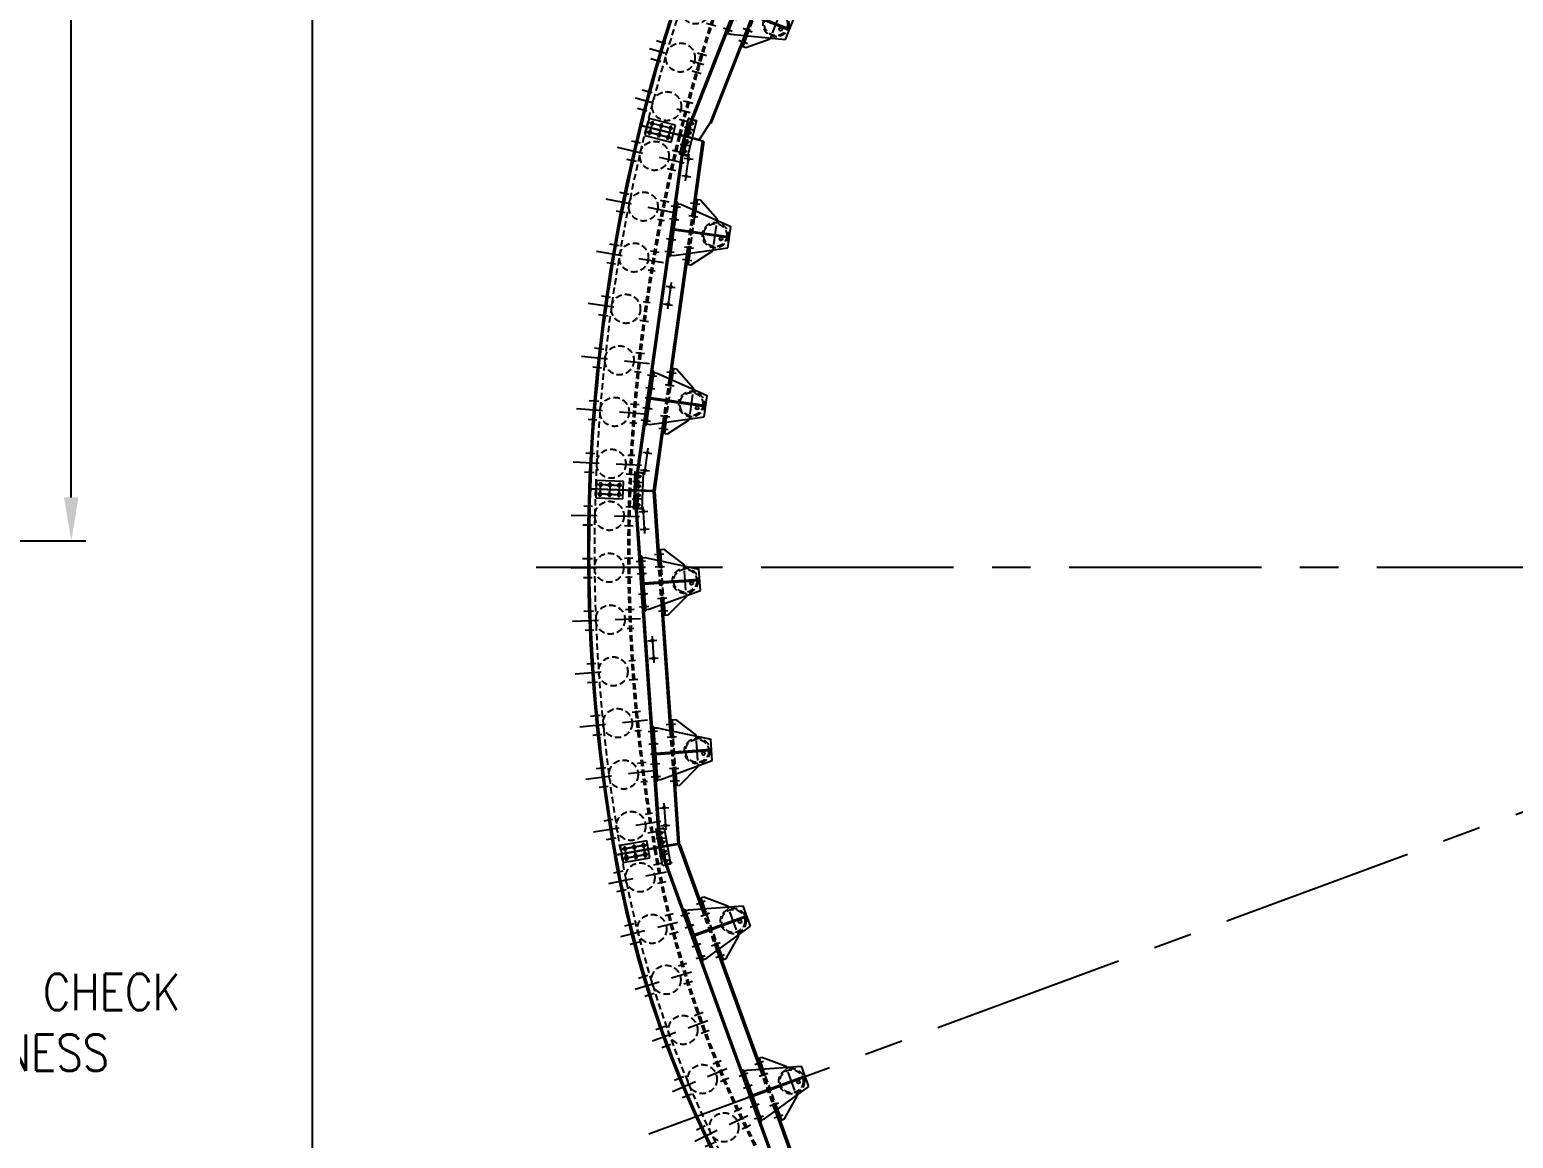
# Model space of a CAD drawing. Extents: x 0 to 13716, y 0 to 9144.
# Drawn here: x 4757 to 6715, y 6219 to 7682 of the extents above; entities that cross this region are included whole.
import ezdxf

# ---------------------------------------------------------------- set-up
doc = ezdxf.new("R2010")
doc.units = 0
doc.header["$LTSCALE"] = 8
doc.linetypes.add('CENTER', pattern=[50.8, 31.75, -6.35, 6.35, -6.35])
doc.linetypes.add('HIDDEN', pattern=[9.525, 6.35, -3.175])
doc.layers.get('0').update_dxf_attribs({"linetype": 'CONTINUOUS'})
doc.layers.get('DEFPOINTS').update_dxf_attribs({"linetype": 'CONTINUOUS'})
for name, color, linetype in [('EMS_CL', 1, 'CENTER'), ('EMS_DIM', 3, 'CONTINUOUS'), ('EMS_GRAY', 252, 'CONTINUOUS'), ('EMS_GRAY_HIDDEN', 252, 'HIDDEN'), ('EMS_HIDDEN', 3, 'HIDDEN'), ('EMS_OBJECT', 2, 'CONTINUOUS'), ('EMS_TXT', 2, 'CONTINUOUS'), ('MIKES_CHECK', 141, 'CONTINUOUS')]:
    doc.layers.add(name, color=color, linetype=linetype)
doc.styles.add('ROMANS', font='Romans', dxfattribs={"width": 0.85, "height": 48})
doc.dimstyles.get("Standard").update_dxf_attribs({"dimtxt": 2.5, "dimasz": 2.5, "dimexe": 1.25, "dimexo": 0.625, "dimtad": 1, "dimcen": 2.5, "dimazin": 3, "dimtfac": 1, "dimtmove": 0, "dimatfit": 3})

# ---------------------------------------------------------------- blocks, each defined once
blk = doc.blocks.new('*U101')
at = {"layer": 'EMS_DIM', "linetype": 'CONTINUOUS'}
for p, q in [((0, 855), (0, 866)), ((0, 844), (0, 855)), ((12, 866), (12, 855)), ((12, 855), (12, 844))]:
    blk.add_line(p, q, dxfattribs=at)
at = {"layer": 'EMS_DIM', "linetype": 'CONTINUOUS', "extrusion": (0, 0, -1)}
for points in [[(0, 866), (-12, 855), (0, 855)], [(0, 866), (-12, 866), (-12, 855)], [(0, 855), (-12, 844), (0, 844)], [(0, 855), (-12, 855), (-12, 844)]]:
    blk.add_solid(points, dxfattribs=at)
blk = doc.blocks.new('*U102')
at = {"layer": 'EMS_DIM', "linetype": 'CONTINUOUS'}
for p, q in [((0, 755), (0, 766)), ((0, 744), (0, 755)), ((12, 766), (12, 755)), ((12, 755), (12, 744))]:
    blk.add_line(p, q, dxfattribs=at)
at = {"layer": 'EMS_DIM', "linetype": 'CONTINUOUS', "extrusion": (0, 0, -1)}
for points in [[(0, 766), (-12, 755), (0, 755)], [(0, 766), (-12, 766), (-12, 755)], [(0, 755), (-12, 744), (0, 744)], [(0, 755), (-12, 755), (-12, 744)]]:
    blk.add_solid(points, dxfattribs=at)
blk = doc.blocks.new('*U103')
at = {"layer": 'EMS_DIM', "linetype": 'CONTINUOUS'}
for p, q in [((0, 595), (0, 606)), ((0, 584), (0, 595)), ((12, 606), (12, 595)), ((12, 595), (12, 584))]:
    blk.add_line(p, q, dxfattribs=at)
at = {"layer": 'EMS_DIM', "linetype": 'CONTINUOUS', "extrusion": (0, 0, -1)}
for points in [[(0, 606), (-12, 595), (0, 595)], [(0, 606), (-12, 606), (-12, 595)], [(0, 595), (-12, 584), (0, 584)], [(0, 595), (-12, 595), (-12, 584)]]:
    blk.add_solid(points, dxfattribs=at)
blk = doc.blocks.new('*U104')
at = {"layer": 'EMS_DIM', "linetype": 'CONTINUOUS'}
for p, q in [((0, 495), (0, 506)), ((0, 484), (0, 495)), ((12, 506), (12, 495)), ((12, 495), (12, 484))]:
    blk.add_line(p, q, dxfattribs=at)
at = {"layer": 'EMS_DIM', "linetype": 'CONTINUOUS', "extrusion": (0, 0, -1)}
for points in [[(0, 506), (-12, 495), (0, 495)], [(0, 506), (-12, 506), (-12, 495)], [(0, 495), (-12, 484), (0, 484)], [(0, 495), (-12, 495), (-12, 484)]]:
    blk.add_solid(points, dxfattribs=at)
blk = doc.blocks.new('*U105')
at = {"layer": 'EMS_DIM', "linetype": 'CONTINUOUS'}
for p, q in [((148, 450), (148, 461)), ((148, 439), (148, 450)), ((160, 461), (160, 450)), ((160, 450), (160, 439))]:
    blk.add_line(p, q, dxfattribs=at)
at = {"layer": 'EMS_DIM', "linetype": 'CONTINUOUS', "extrusion": (0, 0, -1)}
for points in [[(-148, 461), (-160, 450), (-148, 450)], [(-148, 461), (-160, 461), (-160, 450)], [(-148, 450), (-160, 439), (-148, 439)], [(-148, 450), (-160, 450), (-160, 439)]]:
    blk.add_solid(points, dxfattribs=at)
blk = doc.blocks.new('*U106')
at = {"layer": 'EMS_DIM', "linetype": 'CONTINUOUS'}
for p, q in [((148, 550), (148, 561)), ((148, 539), (148, 550)), ((160, 561), (160, 550)), ((160, 550), (160, 539))]:
    blk.add_line(p, q, dxfattribs=at)
at = {"layer": 'EMS_DIM', "linetype": 'CONTINUOUS', "extrusion": (0, 0, -1)}
for points in [[(-148, 561), (-160, 550), (-148, 550)], [(-148, 561), (-160, 561), (-160, 550)], [(-148, 550), (-160, 539), (-148, 539)], [(-148, 550), (-160, 550), (-160, 539)]]:
    blk.add_solid(points, dxfattribs=at)
blk = doc.blocks.new('*U107')
at = {"layer": 'EMS_DIM', "linetype": 'CONTINUOUS'}
for p, q in [((148, 800), (148, 811)), ((148, 789), (148, 800)), ((160, 811), (160, 800)), ((160, 800), (160, 789))]:
    blk.add_line(p, q, dxfattribs=at)
at = {"layer": 'EMS_DIM', "linetype": 'CONTINUOUS', "extrusion": (0, 0, -1)}
for points in [[(-148, 811), (-160, 800), (-148, 800)], [(-148, 811), (-160, 811), (-160, 800)], [(-148, 800), (-160, 789), (-148, 789)], [(-148, 800), (-160, 800), (-160, 789)]]:
    blk.add_solid(points, dxfattribs=at)
blk = doc.blocks.new('*U108')
at = {"layer": 'EMS_DIM', "linetype": 'CONTINUOUS'}
for p, q in [((148, 900), (148, 911)), ((148, 889), (148, 900)), ((160, 911), (160, 900)), ((160, 900), (160, 889))]:
    blk.add_line(p, q, dxfattribs=at)
at = {"layer": 'EMS_DIM', "linetype": 'CONTINUOUS', "extrusion": (0, 0, -1)}
for points in [[(-148, 911), (-160, 900), (-148, 900)], [(-148, 911), (-160, 911), (-160, 900)], [(-148, 900), (-160, 889), (-148, 889)], [(-148, 900), (-160, 900), (-160, 889)]]:
    blk.add_solid(points, dxfattribs=at)
blk = doc.blocks.new('*U109')
at = {"layer": 'EMS_DIM', "linetype": 'CONTINUOUS'}
for p, q in [((0, -495), (0, -484)), ((0, -506), (0, -495)), ((12, -484), (12, -495)), ((12, -495), (12, -506))]:
    blk.add_line(p, q, dxfattribs=at)
at = {"layer": 'EMS_DIM', "linetype": 'CONTINUOUS', "extrusion": (0, 0, -1)}
for points in [[(0, -484), (-12, -495), (0, -495)], [(0, -484), (-12, -484), (-12, -495)], [(0, -495), (-12, -506), (0, -506)], [(0, -495), (-12, -495), (-12, -506)]]:
    blk.add_solid(points, dxfattribs=at)
blk = doc.blocks.new('*U110')
at = {"layer": 'EMS_DIM', "linetype": 'CONTINUOUS'}
for p, q in [((0, -595), (0, -584)), ((12, -584), (12, -595)), ((0, -606), (0, -595)), ((12, -595), (12, -606))]:
    blk.add_line(p, q, dxfattribs=at)
at = {"layer": 'EMS_DIM', "linetype": 'CONTINUOUS', "extrusion": (0, 0, -1)}
for points in [[(0, -584), (-12, -595), (0, -595)], [(0, -584), (-12, -584), (-12, -595)], [(0, -595), (-12, -606), (0, -606)], [(0, -595), (-12, -595), (-12, -606)]]:
    blk.add_solid(points, dxfattribs=at)
blk = doc.blocks.new('*U111')
at = {"layer": 'EMS_DIM', "linetype": 'CONTINUOUS'}
for p, q in [((0, -755), (0, -744)), ((0, -766), (0, -755)), ((12, -744), (12, -755)), ((12, -755), (12, -766))]:
    blk.add_line(p, q, dxfattribs=at)
at = {"layer": 'EMS_DIM', "linetype": 'CONTINUOUS', "extrusion": (0, 0, -1)}
for points in [[(0, -744), (-12, -755), (0, -755)], [(0, -744), (-12, -744), (-12, -755)], [(0, -755), (-12, -766), (0, -766)], [(0, -755), (-12, -755), (-12, -766)]]:
    blk.add_solid(points, dxfattribs=at)
blk = doc.blocks.new('*U112')
at = {"layer": 'EMS_DIM', "linetype": 'CONTINUOUS'}
for p, q in [((0, -855), (0, -844)), ((0, -866), (0, -855)), ((12, -844), (12, -855)), ((12, -855), (12, -866))]:
    blk.add_line(p, q, dxfattribs=at)
at = {"layer": 'EMS_DIM', "linetype": 'CONTINUOUS', "extrusion": (0, 0, -1)}
for points in [[(0, -844), (-12, -855), (0, -855)], [(0, -844), (-12, -844), (-12, -855)], [(0, -855), (-12, -866), (0, -866)], [(0, -855), (-12, -855), (-12, -866)]]:
    blk.add_solid(points, dxfattribs=at)
blk = doc.blocks.new('*U113')
at = {"layer": 'EMS_DIM', "linetype": 'CONTINUOUS'}
for p, q in [((148, -900), (148, -889)), ((148, -911), (148, -900)), ((160, -889), (160, -900)), ((160, -900), (160, -911))]:
    blk.add_line(p, q, dxfattribs=at)
at = {"layer": 'EMS_DIM', "linetype": 'CONTINUOUS', "extrusion": (0, 0, -1)}
for points in [[(-148, -889), (-160, -900), (-148, -900)], [(-148, -889), (-160, -889), (-160, -900)], [(-148, -900), (-160, -911), (-148, -911)], [(-148, -900), (-160, -900), (-160, -911)]]:
    blk.add_solid(points, dxfattribs=at)
blk = doc.blocks.new('*U114')
at = {"layer": 'EMS_DIM', "linetype": 'CONTINUOUS'}
for p, q in [((148, -800), (148, -789)), ((148, -811), (148, -800)), ((160, -789), (160, -800)), ((160, -800), (160, -811))]:
    blk.add_line(p, q, dxfattribs=at)
at = {"layer": 'EMS_DIM', "linetype": 'CONTINUOUS', "extrusion": (0, 0, -1)}
for points in [[(-148, -789), (-160, -800), (-148, -800)], [(-148, -789), (-160, -789), (-160, -800)], [(-148, -800), (-160, -811), (-148, -811)], [(-148, -800), (-160, -800), (-160, -811)]]:
    blk.add_solid(points, dxfattribs=at)
blk = doc.blocks.new('*U115')
at = {"layer": 'EMS_DIM', "linetype": 'CONTINUOUS'}
for p, q in [((148, -550), (148, -539)), ((148, -561), (148, -550)), ((160, -539), (160, -550)), ((160, -550), (160, -561))]:
    blk.add_line(p, q, dxfattribs=at)
at = {"layer": 'EMS_DIM', "linetype": 'CONTINUOUS', "extrusion": (0, 0, -1)}
for points in [[(-148, -539), (-160, -550), (-148, -550)], [(-148, -539), (-160, -539), (-160, -550)], [(-148, -550), (-160, -561), (-148, -561)], [(-148, -550), (-160, -550), (-160, -561)]]:
    blk.add_solid(points, dxfattribs=at)
blk = doc.blocks.new('*U116')
at = {"layer": 'EMS_DIM', "linetype": 'CONTINUOUS'}
for p, q in [((148, -450), (148, -439)), ((148, -461), (148, -450)), ((160, -439), (160, -450)), ((160, -450), (160, -461))]:
    blk.add_line(p, q, dxfattribs=at)
at = {"layer": 'EMS_DIM', "linetype": 'CONTINUOUS', "extrusion": (0, 0, -1)}
for points in [[(-148, -439), (-160, -450), (-148, -450)], [(-148, -439), (-160, -439), (-160, -450)], [(-148, -450), (-160, -461), (-148, -461)], [(-148, -450), (-160, -450), (-160, -461)]]:
    blk.add_solid(points, dxfattribs=at)
blk = doc.blocks.new('A$C762A3539')
at = {"layer": 'EMS_CL'}
for p, q in [((-37, 855), (37, 855)), ((111, 900), (185, 900)), ((-37, 755), (37, 755)), ((111, 800), (185, 800)), ((340, 599), (340, 752)), ((340, 599), (340, 752)), ((-37, 595), (37, 595)), ((-19, 675), (453, 675)), ((-37, 495), (37, 495)), ((111, 550), (185, 550)), ((111, 450), (185, 450)), ((111, -450), (185, -450)), ((-37, -495), (37, -495)), ((111, -550), (185, -550)), ((-37, -595), (37, -595)), ((-30, -675), (453, -675)), ((340, -752), (340, -599)), ((340, -752), (340, -599)), ((-37, -755), (37, -755)), ((111, -800), (185, -800)), ((-37, -855), (37, -855)), ((111, -900), (185, -900))]:
    blk.add_line(p, q, dxfattribs=at)
at = {"layer": 'EMS_HIDDEN'}
for p, q in [((148, 848), (148, 502)), ((160, 506), (160, 845)), ((340, 777), (340, 802)), ((340, 574), (340, 550)), ((148, -502), (148, -848)), ((160, -845), (160, -506)), ((340, -574), (340, -549)), ((340, -777), (340, -800))]:
    blk.add_line(p, q, dxfattribs=at)
for centre, radius in [((340, 675), 101), ((340, 675), 101), ((340, 675), 91.5), ((340, 675), 91.5), ((340, -675), 101), ((340, -675), 101), ((340, -675), 91.5), ((340, -675), 91.5)]:
    blk.add_circle(centre, radius, dxfattribs=at)
at = {"layer": 'EMS_OBJECT'}
for p, q in [((0, 890), (0, 460)), ((12, 890), (0, 890)), ((12, 460), (12, 890)), ((12, 880), (37, 880)), ((37, 880), (454, 760)), ((148, 935), (148, 848)), ((148, 935), (185, 935)), ((160, 935), (160, 845)), ((185, 935), (340, 802)), ((454, 590), (454, 760)), ((12, 680), (447, 680)), ((12, 670), (447, 670)), ((37, 470), (454, 590)), ((447, 670), (447, 680)), ((12, 470), (37, 470)), ((148, 502), (148, 415)), ((160, 506), (160, 415)), ((185, 415), (340, 550)), ((0, 460), (12, 460)), ((148, 415), (185, 415)), ((0, -460), (0, -890)), ((12, -460), (0, -460)), ((12, -890), (12, -460)), ((148, -415), (148, -502)), ((148, -415), (185, -415)), ((160, -415), (160, -506)), ((185, -415), (340, -549)), ((12, -470), (37, -470)), ((37, -470), (454, -590)), ((12, -670), (447, -670)), ((12, -680), (447, -680)), ((447, -680), (447, -670)), ((454, -760), (454, -590)), ((37, -880), (454, -760)), ((185, -935), (340, -800)), ((0, -890), (12, -890)), ((12, -880), (37, -880)), ((148, -848), (148, -935)), ((148, -935), (185, -935)), ((160, -845), (160, -935))]:
    blk.add_line(p, q, dxfattribs=at)
for centre in [(389, 652), (389, -699)]:
    blk.add_circle(centre, 12.4, dxfattribs=at)
at = {"layer": 'EMS_DIM', "linetype": 'CONTINUOUS'}
for name in ['*U101', '*U108', '*U102', '*U107', '*U103', '*U104', '*U106', '*U105', '*U116', '*U109', '*U110', '*U115', '*U111', '*U114', '*U112', '*U113']:
    blk.add_blockref(name, (0, 0), dxfattribs=at)
blk = doc.blocks.new('A$C1F1D176B')
at = {"layer": 'EMS_CL'}
for p, q in [((69, -35), (261, -35)), ((90, -56), (90, -13)), ((165, -56), (165, -13)), ((240, -56), (240, -13))]:
    blk.add_line(p, q, dxfattribs=at)
at = {"layer": 'EMS_OBJECT'}
for p, q in [((79, -41), (79, -28)), ((101, -41), (101, -28)), ((154, -41), (154, -28)), ((176, -41), (176, -28)), ((229, -41), (229, -28)), ((251, -41), (251, -28))]:
    blk.add_line(p, q, dxfattribs=at)
for centre, start, end in [((90, -28), 360, 180), ((90, -41), 180, 360), ((165, -28), 360, 180), ((165, -41), 180, 360), ((240, -28), 360, 180), ((240, -41), 180, 360)]:
    blk.add_arc(centre, 11, start, end, dxfattribs=at)
blk = doc.blocks.new('A$C21EB4B51')
at = {"layer": 'EMS_CL'}
for p, q in [((174, 213), (29, 87)), ((223, 157), (78, 31)), ((164, 78), (88, 166)), ((221, 127), (145, 215)), ((107, 29), (31, 117))]:
    blk.add_line(p, q, dxfattribs=at)
at = {"layer": 'EMS_OBJECT'}
for p, q in [((0, 104), (162, 244)), ((162, 244), (252, 140)), ((252, 140), (90, 0)), ((90, 0), (0, 104))]:
    blk.add_line(p, q, dxfattribs=at)
for centre in [(102, 150), (159, 199), (207, 143), (45, 101), (94, 45), (150, 94)]:
    blk.add_circle(centre, 11, dxfattribs=at)
blk = doc.blocks.new('A$C54297E35')
at = {"layer": 'EMS_GRAY', "color": 6, "xscale": -1, "rotation": 220.8694950002439}
blk.add_blockref('A$C21EB4B51', (-10, 8), dxfattribs=at)
blk = doc.blocks.new('A$C505741D1')
at = {"layer": 'EMS_DIM'}
blk.add_blockref('A$C54297E35', (0, 0), dxfattribs=at)
blk = doc.blocks.new('A$C43380631')
for p, q in [((0, 192), (870, 192)), ((0, 0), (0, 192)), ((870, 192), (870, 0)), ((870, 0), (0, 0))]:
    blk.add_line(p, q)
for centre in [(96, 96), (321, 96), (546, 96), (771, 96)]:
    blk.add_circle(centre, 33)
at = {"layer": 'EMS_CL'}
for p, q in [((33, 96), (834, 96)), ((96, 33), (96, 159)), ((321, 33), (321, 159)), ((546, 33), (546, 159)), ((771, 33), (771, 159))]:
    blk.add_line(p, q, dxfattribs=at)
blk = doc.blocks.new('A$C13287DB4')
at = {"xscale": 0.3333333333321532, "yscale": 0.3333333333321532, "zscale": 0.3333333333321532, "rotation": 90.0000000000335}
blk.add_blockref('A$C43380631', (107, -148), dxfattribs=at)
blk = doc.blocks.new('A$C4467788F')
at = {"layer": 'EMS_CL'}
for p, q in [((495, 2691), (309, 2753)), ((458, 2782), (385, 2807)), ((761, 2680), (692, 2703)), ((843, 2722), (767, 2736)), ((843, 2722), (767, 2736)), ((406, 2642), (332, 2666)), ((750, 2605), (594, 2658)), ((830, 2648), (754, 2662)), ((710, 2539), (646, 2561)), ((325, 2379), (250, 2400)), ((371, 2288), (182, 2341)), ((288, 2233), (215, 2254)), ((630, 2215), (471, 2260)), ((633, 2292), (569, 2310)), ((596, 2147), (527, 2166)), ((267, 1880), (75, 1924)), ((216, 1968), (140, 1986)), ((529, 1897), (463, 1912)), ((187, 1821), (113, 1838)), ((530, 1820), (368, 1857)), ((499, 1750), (429, 1766)), ((133, 1552), (57, 1565)), ((183, 1467), (-10, 1501)), ((102, 1405), (26, 1419)), ((449, 1420), (286, 1449)), ((448, 1497), (377, 1509)), ((418, 1349), (352, 1361)), ((121, 1051), (-74, 1075)), ((61, 1134), (-16, 1143)), ((380, 1094), (313, 1102)), ((47, 984), (-29, 994)), ((388, 1017), (224, 1038)), ((365, 944), (293, 953)), ((15, 711), (-62, 717)), ((79, 631), (-117, 646)), ((347, 611), (182, 624)), ((335, 687), (268, 692)), ((9, 561), (-68, 567)), ((328, 537), (255, 543)), ((-5, 287), (-82, 289)), ((315, 279), (242, 281)), ((58, 211), (-139, 216)), ((-13, 137), (-91, 139)), ((327, 204), (162, 208)), ((307, 129), (240, 131)), ((400, 132), (306, 149)), ((387, 59), (293, 75))]:
    blk.add_line(p, q, dxfattribs=at)
at = {"layer": 'EMS_DIM'}
for points, const_width in [([(417, 2796), (428, 2792)], 18), ([(718, 2695), (730, 2691)], 18), ([(789, 2732), (801, 2730)], 22), ([(369, 2654), (381, 2650)], 18), ([(776, 2658), (788, 2656)], 22), ([(671, 2553), (682, 2549)], 18), ([(288, 2390), (299, 2386)], 18), ([(247, 2245), (258, 2242)], 18), ([(594, 2303), (605, 2300)], 18), ([(703, 2243), (715, 2241)], 22), ([(856, 2262), (868, 2259)], 22), ([(553, 2159), (565, 2156)], 18), ([(686, 2144), (697, 2142)], 22), ([(839, 2163), (851, 2161)], 22), ([(658, 1987), (670, 1985)], 22), ([(179, 1977), (190, 1974)], 18), ([(489, 1906), (500, 1904)], 18), ([(640, 1888), (652, 1886)], 22), ([(796, 1917), (808, 1915)], 22), ([(145, 1831), (157, 1828)], 18), ([(455, 1760), (467, 1757)], 18), ([(778, 1818), (790, 1816)], 22), ([(90, 1560), (102, 1558)], 18), ([(64, 1412), (76, 1410)], 18), ([(404, 1504), (415, 1502)], 18), ([(378, 1357), (389, 1355)], 18), ([(23, 1138), (35, 1137)], 18), ([(339, 1099), (351, 1097)], 18), ([(4, 989), (16, 988)], 18), ([(320, 950), (332, 948)], 18), ([(622, 932), (634, 930)], 22), ([(451, 815), (463, 813)], 22), ([(468, 913), (480, 911)], 22), ([(605, 833), (616, 831)], 22), ([(-23, 714), (-11, 713)], 18), ([(294, 690), (306, 690)], 18), ([(423, 657), (435, 655)], 22), ([(561, 587), (573, 585)], 22), ([(-34, 565), (-22, 564)], 18), ([(283, 541), (295, 540)], 18), ([(406, 559), (418, 557)], 22), ([(544, 489), (556, 487)], 22), ([(-48, 288), (-36, 288)], 18), ([(270, 280), (282, 280)], 18), ([(-52, 138), (-40, 138)], 18), ([(266, 130), (278, 130)], 18), ([(345, 142), (333, 144)], 22), ([(332, 68), (320, 70)], 22)]:
    blk.add_lwpolyline(points, dxfattribs=dict(at, const_width=const_width))
at = {"layer": 'EMS_GRAY_HIDDEN'}
for centre in [(552, 2672), (429, 2272), (429, 2272)]:
    blk.add_circle(centre, 115, dxfattribs=at)
blk.add_arc((8500, 0), 8500, 160, 180, dxfattribs=at)
at = {"layer": 'EMS_HIDDEN'}
for p, q in [((812, 2795), (761, 2814)), ((848, 2214), (787, 1866)), ((614, 884), (552, 536)), ((320, 3), (265, 3))]:
    blk.add_line(p, q, dxfattribs=at)
for centre in [(552, 2672), (429, 2272), (325, 1867), (242, 1457), (242, 1457), (180, 1043), (138, 627), (118, 209)]:
    blk.add_circle(centre, 115, dxfattribs=at)
for radius in [8235, 8223]:
    blk.add_arc((8500, 0), radius, 160.0209, 179.9791, dxfattribs=at)
at = {"layer": 'EMS_OBJECT'}
for p, q in [((813, 2796), (462, 2923)), ((813, 2796), (462, 2923)), ((308, 2), (801, 2800)), ((320, 2), (813, 2796)), ((954, 2743), (812, 2795)), ((942, 2748), (848, 2214)), ((954, 2743), (859, 2208)), ((787, 1866), (614, 884)), ((799, 1867), (625, 879)), ((552, 536), (484, 150)), ((565, 538), (496, 148)), ((484, 150), (431, 3)), ((496, 148), (484, 150)), ((320, 2), (-53, 2)), ((431, 3), (320, 3))]:
    blk.add_line(p, q, dxfattribs=at)
for radius in [8553, 8541]:
    blk.add_arc((8500, 0), radius, 160.0134, 179.9866, dxfattribs=at)
at = {"layer": 'EMS_DIM', "rotation": 340.0000000000011}
blk.add_blockref('A$C1F1D176B', (462, 2923), dxfattribs=at)
at = {"layer": 'EMS_DIM'}
blk.add_blockref('A$C505741D1', (-53, 2), dxfattribs=at)
at = {"layer": 'EMS_DIM', "xscale": -1, "rotation": 180}
blk.add_blockref('A$C1F1D176B', (-53, 2), dxfattribs=at)
at = {"layer": 'EMS_OBJECT'}
blk.add_blockref('A$C13287DB4', (265, 3), dxfattribs=at)
at = {"layer": 'MIKES_CHECK', "rotation": 350.0000000000818}
blk.add_blockref('A$C762A3539', (566, 1399), dxfattribs=at)
blk = doc.blocks.new('A$C34B12F32')
at = {"layer": 'EMS_CL'}
for p, q in [((-36, 0), (36, 0)), ((0, 36), (0, -176)), ((-36, -140), (36, -140))]:
    blk.add_line(p, q, dxfattribs=at)
at = {"layer": 'EMS_OBJECT'}
for centre in [(0, 0), (0, -140)]:
    blk.add_circle(centre, 9, dxfattribs=at)
blk = doc.blocks.new('A$C56E7235D')
at = {"layer": 'EMS_CL'}
for p, q in [((311, 2840), (498, 2800)), ((327, 2815), (336, 2858)), ((400, 2800), (409, 2842)), ((474, 2784), (483, 2826)), ((78, 2711), (280, 2671)), ((188, 2766), (257, 2752)), ((651, 2741), (574, 2750)), ((651, 2741), (574, 2750)), ((155, 2620), (230, 2605)), ((413, 2645), (608, 2607)), ((514, 2702), (568, 2691)), ((643, 2667), (566, 2675)), ((479, 2556), (546, 2543)), ((107, 2357), (183, 2344)), ((206, 2265), (3, 2298)), ((536, 2210), (339, 2243)), ((433, 2303), (500, 2292)), ((87, 2208), (156, 2197)), ((415, 2154), (469, 2145)), ((-59, 1883), (145, 1856)), ((43, 1945), (119, 1935)), ((370, 1901), (438, 1892)), ((27, 1796), (96, 1787)), ((278, 1838), (476, 1811)), ((357, 1751), (411, 1744)), ((-5, 1531), (65, 1524)), ((95, 1445), (-109, 1467)), ((326, 1497), (380, 1491)), ((-25, 1383), (52, 1375)), ((304, 1348), (372, 1341)), ((-48, 1117), (28, 1111)), ((281, 1092), (349, 1087)), ((-147, 1049), (58, 1034)), ((-56, 967), (14, 962)), ((193, 1024), (392, 1009)), ((276, 942), (330, 938)), ((33, 621), (-172, 630)), ((-76, 701), (1, 697)), ((368, 606), (168, 615)), ((254, 686), (322, 683)), ((-78, 551), (-8, 548)), ((254, 536), (308, 533)), ((-86, 284), (-16, 283)), ((246, 279), (301, 279)), ((-185, 211), (21, 208)), ((-93, 134), (-16, 133)), ((156, 206), (356, 203)), ((237, 129), (306, 128)), ((377, 137), (300, 145)), ((16, 37), (208, 37)), ((37, 58), (37, 15)), ((112, 58), (112, 15)), ((187, 58), (187, 15)), ((369, 63), (292, 71)), ((369, 63), (292, 71))]:
    blk.add_line(p, q, dxfattribs=at)
at = {"layer": 'EMS_DIM', "const_width": 22}
for points in [[(597, 2747), (608, 2746)], [(589, 2673), (601, 2671)], [(545, 2258), (557, 2257)], [(697, 2287), (709, 2286)], [(535, 2159), (547, 2157)], [(687, 2188), (698, 2187)], [(518, 1999), (530, 1998)], [(507, 1900), (519, 1899)], [(660, 1939), (672, 1938)], [(650, 1840), (662, 1838)], [(556, 944), (568, 943)], [(394, 816), (405, 814)], [(404, 915), (416, 914)], [(545, 845), (557, 844)], [(377, 657), (389, 655)], [(519, 596), (531, 595)], [(366, 557), (378, 556)], [(509, 497), (521, 496)], [(323, 143), (335, 142)], [(315, 68), (327, 67)]]:
    blk.add_lwpolyline(points, dxfattribs=at)
at = {"layer": 'EMS_HIDDEN'}
for p, q in [((692, 2239), (655, 1888)), ((551, 896), (514, 545))]:
    blk.add_line(p, q, dxfattribs=at)
for centre in [(374, 2653), (300, 2249), (239, 1843), (190, 1435), (153, 1026), (129, 617), (117, 206)]:
    blk.add_circle(centre, 115, dxfattribs=at)
at = {"layer": 'EMS_HIDDEN', "color": 252}
for centre in [(300, 2249), (300, 2249), (190, 1435)]:
    blk.add_circle(centre, 115, dxfattribs=at)
blk.add_arc((13850, 0), 13850, 168.0083, 180, dxfattribs=at)
at = {"layer": 'EMS_HIDDEN'}
for radius in [13585, 13573]:
    blk.add_arc((13850, 0), radius, 168.0127, 179.9873, dxfattribs=at)
at = {"layer": 'EMS_OBJECT'}
for p, q in [((615, 2811), (250, 2889)), ((761, 2779), (561, 2822)), ((308, 2), (604, 2814)), ((320, 2), (615, 2811)), ((749, 2782), (692, 2239)), ((761, 2779), (704, 2234)), ((655, 1888), (551, 896)), ((667, 1890), (562, 892)), ((514, 545), (457, 3)), ((526, 547), (469, 3)), ((320, 2), (-53, 2)), ((469, 3), (265, 3))]:
    blk.add_line(p, q, dxfattribs=at)
at = {"layer": 'EMS_OBJECT', "const_width": 18}
for points in [[(223, 2759), (235, 2757)], [(536, 2698), (547, 2695)], [(195, 2612), (206, 2609)], [(507, 2550), (518, 2548)], [(147, 2350), (159, 2348)], [(461, 2298), (473, 2296)], [(123, 2202), (134, 2201)], [(436, 2150), (448, 2148)], [(83, 1940), (95, 1938)], [(398, 1897), (410, 1896)], [(63, 1791), (75, 1790)], [(378, 1749), (390, 1747)], [(31, 1528), (43, 1526)], [(347, 1494), (359, 1493)], [(15, 1378), (27, 1377)], [(332, 1345), (344, 1344)], [(-8, 1114), (4, 1113)], [(309, 1090), (321, 1089)], [(-20, 964), (-8, 963)], [(298, 940), (310, 940)], [(-35, 699), (-23, 699)], [(282, 685), (294, 684)], [(-42, 549), (-30, 549)], [(276, 535), (288, 534)], [(-50, 284), (-38, 284)], [(268, 279), (280, 279)], [(-52, 134), (-40, 134)], [(266, 129), (278, 129)]]:
    blk.add_lwpolyline(points, dxfattribs=at)
at = {"layer": 'EMS_OBJECT'}
for centre in [(331, 2836), (405, 2820), (478, 2804), (37, 37), (112, 37), (187, 37)]:
    blk.add_circle(centre, 11, dxfattribs=at)
for radius in [13903, 13891]:
    blk.add_arc((13850, 0), radius, 168.0082, 179.9918, dxfattribs=at)
at = {"layer": 'EMS_DIM', "xscale": -1, "rotation": 173.9999999999998}
blk.add_blockref('A$C34B12F32', (631, 2501), dxfattribs=at)
at = {"layer": 'EMS_DIM', "rotation": 353.9999999999999}
for p in [(538, 1621), (400, 302)]:
    blk.add_blockref('A$C34B12F32', p, dxfattribs=at)
at = {"layer": 'EMS_DIM'}
blk.add_blockref('A$C505741D1', (-53, 2), dxfattribs=at)
at = {"layer": 'EMS_OBJECT'}
blk.add_blockref('A$C13287DB4', (265, 3), dxfattribs=at)
at = {"layer": 'MIKES_CHECK', "rotation": 353.9999999999999}
blk.add_blockref('A$C762A3539', (468, 1407), dxfattribs=at)
blk = doc.blocks.new('A$C4D987B39')
at = {"layer": 'EMS_DIM'}
blk.add_blockref('A$C1F1D176B', (0, 0), dxfattribs=at)
blk = doc.blocks.new('A$C5F894C60')
at = {"layer": 'EMS_DIM'}
blk.add_blockref('A$C4D987B39', (0, 0), dxfattribs=at)
blk = doc.blocks.new('A$C2E897DBC')
at = {"layer": 'EMS_CL'}
for p, q in [((284, 3424), (408, 3393)), ((337, 3488), (413, 3469)), ((814, 3429), (738, 3439)), ((814, 3429), (738, 3439)), ((300, 3343), (379, 3323)), ((612, 3341), (720, 3314)), ((668, 3404), (738, 3387)), ((804, 3354), (728, 3364)), ((629, 3260), (702, 3241)), ((241, 3093), (321, 3076)), ((191, 3028), (315, 3000)), ((209, 2947), (285, 2930)), ((521, 2955), (629, 2931)), ((572, 3020), (645, 3004)), ((542, 2873), (612, 2857)), ((108, 2629), (233, 2605)), ((156, 2696), (237, 2681)), ((490, 2632), (564, 2618)), ((129, 2549), (206, 2534)), ((440, 2565), (549, 2545)), ((464, 2485), (535, 2471)), ((85, 2296), (162, 2284)), ((421, 2242), (492, 2231)), ((38, 2228), (163, 2208)), ((60, 2149), (141, 2135)), ((372, 2174), (481, 2157)), ((395, 2094), (469, 2082)), ((24, 1895), (101, 1885)), ((-21, 1825), (105, 1809)), ((314, 1781), (424, 1767)), ((361, 1851), (433, 1841)), ((3, 1746), (85, 1736)), ((340, 1702), (414, 1692)), ((-69, 1421), (58, 1408)), ((-27, 1492), (55, 1484)), ((311, 1458), (386, 1450)), ((-41, 1343), (37, 1335)), ((268, 1387), (378, 1375)), ((298, 1308), (370, 1301)), ((-63, 1088), (15, 1082)), ((277, 1063), (349, 1058)), ((-104, 1015), (23, 1006)), ((233, 991), (344, 983)), ((-75, 938), (7, 932)), ((264, 913), (339, 908)), ((-128, 609), (-1, 603)), ((-89, 682), (-11, 679)), ((210, 594), (321, 589)), ((251, 668), (324, 664)), ((-96, 533), (-14, 529)), ((243, 518), (318, 514)), ((-104, 277), (-22, 275)), ((236, 272), (311, 271)), ((-139, 202), (-12, 200)), ((-105, 127), (-27, 125)), ((199, 197), (309, 196)), ((236, 122), (308, 121)), ((381, 136), (304, 146)), ((371, 62), (294, 72)), ((371, 62), (294, 72))]:
    blk.add_line(p, q, dxfattribs=at)
at = {"layer": 'EMS_DIM'}
for points, const_width in [([(388, 3475), (400, 3472)], 18), ([(762, 3436), (772, 3434)], 22), ([(352, 3330), (363, 3327)], 18), ([(697, 3397), (708, 3394)], 18), ([(752, 3361), (762, 3360)], 22), ([(660, 3252), (672, 3249)], 18), ([(293, 3082), (305, 3079)], 18), ([(260, 2935), (272, 2933)], 18), ([(603, 3013), (615, 3010)], 18), ([(571, 2867), (583, 2864)], 18), ([(209, 2686), (221, 2684)], 18), ([(521, 2626), (533, 2624)], 18), ([(652, 2600), (662, 2598)], 22), ([(805, 2625), (814, 2624)], 22), ([(181, 2539), (193, 2537)], 18), ([(493, 2479), (505, 2477)], 18), ([(639, 2501), (649, 2499)], 22), ([(792, 2526), (801, 2525)], 22), ([(618, 2342), (628, 2341)], 22), ([(137, 2288), (148, 2286)], 18), ([(451, 2237), (462, 2236)], 18), ([(605, 2243), (615, 2242)], 22), ([(759, 2278), (769, 2277)], 22), ([(113, 2140), (125, 2138)], 18), ([(746, 2179), (756, 2178)], 22), ([(427, 2089), (438, 2087)], 18), ([(76, 1888), (88, 1887)], 18), ([(391, 1847), (403, 1845)], 18), ([(56, 1739), (68, 1738)], 18), ([(372, 1698), (383, 1696)], 18), ([(27, 1487), (39, 1485)], 18), ([(343, 1454), (355, 1453)], 18), ([(11, 1337), (23, 1336)], 18), ([(328, 1305), (340, 1304)], 18), ([(628, 1286), (638, 1285)], 22), ([(476, 1261), (486, 1260)], 22), ([(615, 1187), (625, 1186)], 22), ([(-11, 1084), (1, 1083)], 18), ([(306, 1061), (318, 1060)], 18), ([(463, 1162), (473, 1161)], 22), ([(-22, 934), (-10, 933)], 18), ([(442, 1003), (452, 1002)], 22), ([(583, 939), (593, 938)], 22), ([(296, 911), (308, 910)], 18), ([(429, 904), (439, 903)], 22), ([(570, 840), (580, 839)], 22), ([(-36, 680), (-24, 680)], 18), ([(281, 666), (293, 666)], 18), ([(-43, 530), (-31, 530)], 18), ([(275, 516), (287, 516)], 18), ([(-50, 276), (-38, 276)], 18), ([(268, 271), (280, 271)], 18), ([(-52, 126), (-40, 126)], 18), ([(266, 121), (278, 121)], 18), ([(329, 143), (338, 142)], 22), ([(319, 69), (329, 68)], 22)]:
    blk.add_lwpolyline(points, dxfattribs=dict(at, const_width=const_width))
at = {"layer": 'EMS_GRAY'}
blk.add_line((489, 149), (479, 150), dxfattribs=at)
at = {"layer": 'EMS_HIDDEN'}
for p, q in [((798, 2577), (752, 2227)), ((622, 1238), (576, 888))]:
    blk.add_line(p, q, dxfattribs=at)
for centre in [(533, 3361), (441, 2973), (360, 2581), (290, 2187), (232, 1792), (186, 1394), (151, 997), (128, 598), (116, 198)]:
    blk.add_circle(centre, 115, dxfattribs=at)
at = {"layer": 'EMS_HIDDEN', "color": 252}
blk.add_arc((13850, 0), 13850, 165.0082, 179.9918, dxfattribs=at)
at = {"layer": 'EMS_HIDDEN'}
for radius in [13585, 13573]:
    blk.add_arc((13850, 0), radius, 165.0127, 179.9873, dxfattribs=at)
at = {"layer": 'EMS_OBJECT'}
for p, q in [((781, 3500), (420, 3596)), ((771, 3502), (310, 2)), ((781, 3500), (320, 2)), ((915, 3463), (479, 150)), ((925, 3460), (489, 149)), ((925, 3460), (727, 3513)), ((479, 150), (430, 3)), ((320, 2), (-53, 2)), ((430, 3), (265, 3))]:
    blk.add_line(p, q, dxfattribs=at)
for radius in [13903, 13891]:
    blk.add_arc((13850, 0), radius, 165.0082, 179.9918, dxfattribs=at)
at = {"layer": 'EMS_DIM', "rotation": 344.9999999999997}
blk.add_blockref('A$C5F894C60', (420, 3596), dxfattribs=at)
at = {"layer": 'EMS_GRAY', "xscale": -1, "rotation": 220.8694950002437}
blk.add_blockref('A$C21EB4B51', (-63, 10), dxfattribs=at)
at = {"layer": 'EMS_OBJECT'}
blk.add_blockref('A$C13287DB4', (265, 3), dxfattribs=at)
at = {"layer": 'MIKES_CHECK', "rotation": 352.4999999999999}
blk.add_blockref('A$C762A3539', (550, 1751), dxfattribs=at)
blk = doc.blocks.new('*U216')
at = {"layer": 'EMS_DIM', "style": 'ROMANS', "width": 0.85}
blk.add_text('±3mm', height=48, dxfattribs=at).set_placement((4709.1, 7723.4))
blk = doc.blocks.new('*D43')
at = {"layer": 'DEFPOINTS', "color": 0}
for p in [(4314.6, 8487.4), (4316.9, 7007.4), (4812.1, 7007.4)]:
    blk.add_point(p, dxfattribs=at)
at = {"layer": 'EMS_DIM'}
for p, q in [((4337.5, 8487.4), (4831.1, 8487.4)), ((4812.1, 8430.3), (4812.1, 7786.7)), ((4812.1, 7064.6), (4812.1, 7708.2)), ((4339.7, 7007.4), (4831.1, 7007.4))]:
    blk.add_line(p, q, dxfattribs=at)
for points in [[(4802.5, 8430.3), (4821.6, 8430.3), (4812.1, 8487.4)], [(4802.5, 7064.6), (4821.6, 7064.6), (4812.1, 7007.4)]]:
    blk.add_solid(points, dxfattribs=at)
at = {"layer": 'EMS_OBJECT'}
blk.add_blockref('*U216', (0, 0), dxfattribs=at)
blk = doc.blocks.new('*U192')
at = {"layer": 'EMS_TXT', "style": 'ROMANS', "width": 0.85}
for s, p in [('MARK TO CHECK', (4505.1, 6388.4)), ('SQUARENESS', (4507.1, 6308.4))]:
    blk.add_text(s, height=48, dxfattribs=at).set_placement(p)

msp = doc.modelspace()

# ---------------------------------------------------------------- linework, layer by layer
at = {"layer": 'EMS_CL'}
for p, q in [((7602.063, 6972.204), (5425.791, 6972.204)), ((5574.404, 6225.062), (7602.063, 6972.204))]:
    msp.add_line(p, q, dxfattribs=at)
at = {"layer": 'EMS_OBJECT'}
msp.add_line((5130.504, 4303.423), (5130.504, 8953.5), dxfattribs=at)

# ---------------------------------------------------------------- block references
at = {"layer": 'EMS_DIM', "xscale": 0.1666666666666666, "yscale": 0.1666666666666666, "zscale": 0.1666666666666666}
for name, p, rotation in [('A$C2E897DBC', (5571.118, 7553.376), 345.9999999999996), ('A$C56E7235D', (5503.957, 7075.499), 357.9999999999996), ('A$C56E7235D', (5537.62, 6594.102), 9.999999999680105), ('A$C4467788F', (5705.895, 6131.77), 29.99999999968001)]:
    msp.add_blockref(name, p, dxfattribs=dict(at, rotation=rotation))
at = {"layer": 'EMS_OBJECT'}
msp.add_blockref('*U192', (0, 0), dxfattribs=at)

# ---------------------------------------------------------------- dimensions: what is measured, and where the dimension line sits
at = {"layer": 'EMS_DIM'}
dim = msp.add_linear_dim(base=(4812.057, 7007.424), p1=(4314.615, 8487.424), p2=(4316.887, 7007.424), angle=90, text='±3mm', dimstyle='Standard', dxfattribs=at)
dim.commit()
dim.dimension.update_dxf_attribs({"geometry": '*D43', "text_midpoint": (4812.057, 7747.424)})

doc.saveas('drawing.dxf')
